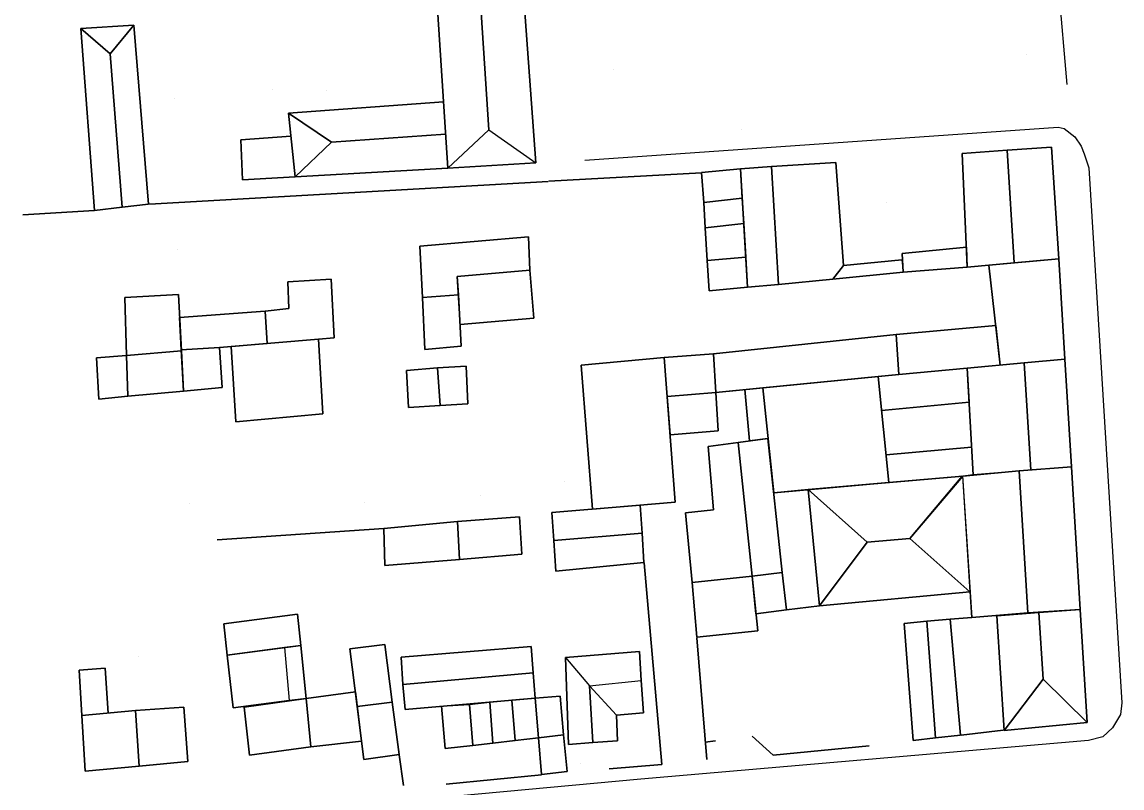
# Model space of a CAD drawing. Extents: x 526713 to 527247, y 149850 to 150411.
# Drawn here: x 526995.1 to 527112.8, y 150053.9 to 150135.9 of the extents above; entities that cross this region are included whole.
import ezdxf

# ---------------------------------------------------------------- set-up
doc = ezdxf.new("R2010")
doc.units = 0
doc.header["$LTSCALE"] = 10
doc.linetypes.add('CONTINU', pattern=[0])
for name, color, linetype in [('ARBRE', 3, 'CONTINU'), ('FACADE', 7, 'CONTINU'), ('MUR', 134, 'CONTINU'), ('TOIT', 1, 'CONTINU'), ('TROTTOIR', 5, 'CONTINU')]:
    doc.layers.add(name, color=color, linetype=linetype)

msp = doc.modelspace()

# ---------------------------------------------------------------- linework, layer by layer
at = {"layer": 'ARBRE'}
for p, q in [((527102.586, 150132.391, 144.34), (527102.586, 150132.391, 134.21382)), ((527058.354, 150130.841, 142.773), (527058.354, 150130.841, 134.190931)), ((527021.942, 150128.606, 142.614), (527021.942, 150128.606, 134.169789)), ((527027.689, 150128.55, 144.433), (527027.689, 150128.55, 134.172146)), ((527011.437, 150127.665, 140.418), (527011.437, 150127.665, 134.162979)), ((527072.124, 150124.369, 144.894), (527072.124, 150124.369, 134.266638)), ((527087.622, 150116.579, 137.569), (527087.622, 150116.579, 134.299706)), ((527011.724, 150111.519, 140.427), (527011.724, 150111.519, 134.134048)), ((527053.205, 150086.688, 146.276), (527053.205, 150086.688, 134.239621)), ((527044.22, 150085.2, 144.114), (527044.22, 150085.2, 134.214357)), ((527012.991, 150084.392, 142.329), (527012.991, 150084.392, 134.111322)), ((527031.812, 150084.422, 140.737), (527031.812, 150084.422, 134.172276)), ((527007.562, 150067.966, 140.041), (527007.562, 150067.966, 134.05267)), ((527054.909, 150056.529, 138.558), (527054.909, 150056.529, 134.17721))]:
    msp.add_line(p, q, dxfattribs=at)
at = {"layer": 'FACADE'}
for points in [[(527047.497, 150156.463, 143.377), (527050.084, 150120.806, 143.377), (527050.084, 150120.806, 134.163286), (527047.497, 150156.463, 134.247656)], [(527040.687, 150120.242, 143.377), (527038.361, 150155.963, 143.377), (527038.361, 150155.963, 134.242497), (527040.687, 150120.242, 134.157861)], [(527007.1, 150135.544, 139.312), (527001.402, 150135.181, 139.312), (527001.402, 150135.181, 134.17665), (527007.1, 150135.544, 134.17999)], [(527001.402, 150135.181, 139.312), (527002.858, 150115.704, 139.312), (527002.858, 150115.704, 134.130583), (527001.402, 150135.181, 134.17665)], [(527008.655, 150116.375, 139.312), (527007.1, 150135.544, 139.312), (527007.1, 150135.544, 134.17999), (527008.655, 150116.375, 134.134704)], [(527023.617, 150126.107, 139.413), (527040.225356, 150127.3316, 139.413), (527040.225356, 150127.3316, 134.174659), (527023.617, 150126.107, 134.164523)], [(527024.358, 150119.303, 139.413), (527023.617, 150126.107, 139.413), (527023.617, 150126.107, 134.164523), (527024.358, 150119.303, 134.148531)], [(527023.894, 150123.656, 137.066), (527018.518, 150123.244, 137.066), (527018.518, 150123.244, 134.155449), (527023.884048, 150123.654916, 134.15876)], [(527018.725, 150118.974, 138.834), (527018.518, 150123.244, 137.066), (527018.518, 150123.244, 134.155449), (527018.725, 150118.974, 134.145301)], [(527105.279, 150122.463, 141.525), (527106.061, 150110.542, 141.525), (527106.061, 150110.542, 134.338135), (527105.279, 150122.463, 134.333205)], [(527095.694, 150121.803, 141.491), (527096.25, 150109.647, 141.491), (527096.25, 150109.647, 134.318849), (527095.694, 150121.803, 134.314303)], [(527040.687, 150120.242, 139.413), (527024.358, 150119.303, 139.413), (527024.358, 150119.303, 134.148531), (527040.687, 150120.242, 134.157861)], [(527050.084, 150120.806, 143.377), (527040.687, 150120.242, 143.377), (527040.687, 150120.242, 134.157861), (527050.084, 150120.806, 134.163286)], [(527071.974, 150120.165, 137.007), (527067.821, 150119.78, 137.007), (527067.821, 150119.78, 134.259367), (527071.974, 150120.165, 134.267529)], [(527071.981, 150120.168, 137.561), (527072.754, 150107.477, 137.561), (527072.754, 150107.477, 134.272671), (527071.981, 150120.168, 134.267542)], [(527082.199, 150120.851, 136.421), (527083.02, 150109.821, 136.421), (527083.02, 150109.821, 134.292453), (527082.199, 150120.851, 134.287698)], [(527024.358, 150119.303, 138.834), (527018.725, 150118.974, 138.834), (527018.725, 150118.974, 134.145301), (527024.358, 150119.303, 134.148531)], [(527049.314, 150112.884, 138.533), (527037.691, 150111.863, 138.533), (527037.691, 150111.863, 134.201603), (527049.314, 150112.884, 134.224461)], [(527096.152893, 150111.77008, 136.873), (527089.281, 150111.086, 136.873), (527089.281, 150111.086, 134.304564), (527096.152893, 150111.77008, 134.318055)], [(527083.02, 150109.821, 136.421), (527089.258, 150110.414, 136.421), (527089.258, 150110.414, 134.304708), (527083.02, 150109.821, 134.292453)], [(527089.281, 150111.086, 136.873), (527089.388, 150109.096, 137.309), (527089.388, 150109.096, 134.30534), (527089.281, 150111.086, 134.304564)], [(527106.061, 150110.542, 141.525), (527106.679, 150099.793, 141.525), (527106.679, 150099.793, 134.342406), (527106.061, 150110.542, 134.338135)], [(527089.388, 150109.096, 137.309), (527096.25, 150109.647, 137.309), (527096.25, 150109.647, 134.318849), (527089.388, 150109.096, 134.30534)], [(527099.782046, 150099.155324, 141.39), (527098.560451, 150109.852946, 141.39), (527098.560451, 150109.852946, 134.323392), (527099.782046, 150099.155324, 134.328851)], [(527028.199, 150108.35, 137.066), (527023.573, 150108.051, 137.066), (527023.573, 150108.051, 134.174566), (527028.199, 150108.35, 134.183694)], [(527028.522, 150102.064, 139.119), (527028.199, 150108.35, 137.066), (527028.199, 150108.35, 134.183694), (527028.522, 150102.064, 134.186115)], [(527089.388, 150109.096, 136.823), (527081.878, 150108.346, 136.823), (527081.878, 150108.346, 134.290596), (527089.388, 150109.096, 134.30534)], [(527023.573, 150108.051, 137.066), (527023.669, 150105.221, 137.812), (527023.669, 150105.221, 134.175557), (527023.573, 150108.051, 134.174566)], [(527072.754, 150107.477, 137.418), (527068.619, 150107.089, 137.418), (527068.619, 150107.089, 134.264546), (527072.754, 150107.477, 134.272671)], [(527006.103, 150106.391, 136.848), (527011.848412, 150106.709518, 136.848), (527011.848412, 150106.709518, 134.163455), (527006.103, 150106.391, 134.140244)], [(527021.151, 150104.931, 140.787), (527011.977, 150104.238, 140.787), (527011.977, 150104.238, 134.152551), (527021.151, 150104.931, 134.170625)], [(527023.669, 150105.221, 137.812), (527021.151, 150104.931, 137.812), (527021.151, 150104.931, 134.170625), (527023.669, 150105.221, 134.175557)], [(527021.356, 150101.478, 142.027), (527021.151, 150104.931, 140.787), (527021.151, 150104.931, 134.170625), (527021.356, 150101.478, 134.17201)], [(527049.864, 150104.158, 138.097), (527041.983493, 150103.483677, 138.097), (527041.983493, 150103.483677, 134.212522), (527049.864, 150104.158, 134.228025)], [(527099.300362, 150103.37347, 140.301), (527088.654, 150102.414, 140.301), (527088.654, 150102.414, 134.305768), (527099.300362, 150103.37347, 134.326699)], [(527088.654, 150102.414, 136.79), (527069.106, 150100.373, 136.79), (527069.106, 150100.373, 134.267416), (527088.654, 150102.414, 134.305768)], [(527088.654, 150102.414, 140.301), (527088.922, 150098.153, 140.846), (527088.922, 150098.153, 134.307507), (527088.654, 150102.414, 134.305768)], [(527016.235, 150101.027, 142.027), (527021.356, 150101.478, 142.027), (527021.356, 150101.478, 134.17201), (527016.235, 150101.027, 134.161939)], [(527016.522, 150096.758, 140.469), (527016.235, 150101.027, 142.027), (527016.235, 150101.027, 134.161939), (527016.522, 150096.758, 134.153678)], [(527017.498, 150101.149, 139.874), (527026.855, 150101.935, 139.874), (527026.855, 150101.935, 134.182832), (527017.498, 150101.149, 134.16442)], [(527018.001, 150093.079, 137.938), (527017.498, 150101.149, 139.874), (527017.498, 150101.149, 134.16442), (527018.001, 150093.079, 134.149259)], [(527026.855, 150101.935, 139.119), (527028.522, 150102.064, 139.119), (527028.522, 150102.064, 134.186115), (527026.855, 150101.935, 134.182832)], [(527026.855, 150101.935, 139.874), (527027.295, 150093.942, 137.938), (527027.295, 150093.942, 134.18148), (527026.855, 150101.935, 134.182832)], [(527042.094, 150101.176, 138.432), (527038.211, 150100.818, 138.432), (527038.211, 150100.818, 134.205763), (527042.094, 150101.176, 134.213395)], [(527003.09, 150099.929, 138.298), (527006.28308, 150100.194247, 138.298), (527006.28308, 150100.194247, 134.129157), (527003.09, 150099.929, 134.118163)], [(527003.323, 150095.513, 136.991), (527003.09, 150099.929, 138.298), (527003.09, 150099.929, 134.118163), (527003.323, 150095.513, 134.10787)], [(527063.822, 150099.961, 138.072), (527054.939, 150099.152, 136.748), (527054.939, 150099.152, 134.239548), (527063.822, 150099.961, 134.25701)], [(527063.822, 150099.961, 137.594), (527069.106, 150100.373, 137.594), (527069.106, 150100.373, 134.267416), (527063.822, 150099.961, 134.25701)], [(527064.995, 150084.492, 138.072), (527063.822, 150099.961, 138.072), (527063.822, 150099.961, 134.25701), (527064.995, 150084.492, 134.263722)], [(527069.354, 150096.224, 139.706), (527069.106, 150100.373, 137.594), (527069.106, 150100.373, 134.267416), (527069.354, 150096.224, 134.269084)], [(527042.818, 150095.012, 137.259), (527042.624, 150099.055, 137.259), (527042.624, 150099.055, 134.21505), (527042.818, 150095.012, 134.21658)], [(527054.939, 150099.152, 136.748), (527056.141, 150083.743, 136.748), (527056.141, 150083.743, 134.246301), (527054.939, 150099.152, 134.239548)], [(527088.922, 150098.153, 140.846), (527096.227, 150098.824, 140.846), (527096.227, 150098.824, 134.321865), (527088.922, 150098.153, 134.307507)], [(527096.227, 150098.824, 141.273), (527096.889279, 150087.402452, 141.273), (527096.889279, 150087.402452, 134.326415), (527096.227, 150098.824, 134.321865)], [(527106.679, 150099.793, 141.994), (527107.39, 150088.28, 141.994), (527107.39, 150088.28, 134.347079), (527106.679, 150099.793, 134.342406)], [(527036.46, 150094.616, 137.628), (527036.242, 150098.574, 137.628), (527036.242, 150098.574, 134.202477), (527036.46, 150094.616, 134.204031)], [(527088.922, 150098.153, 138.147), (527069.354, 150096.224, 138.147), (527069.354, 150096.224, 134.269084), (527088.922, 150098.153, 134.307507)], [(527086.725294, 150097.93645, 139.882), (527074.365043, 150096.717985, 139.882), (527074.365043, 150096.717985, 134.278923), (527086.725294, 150097.93645, 134.303194)], [(527087.862, 150086.585, 139.882), (527086.725294, 150097.93645, 139.882), (527086.725294, 150097.93645, 134.303194), (527087.862, 150086.585, 134.308669)], [(527012.394, 150096.362, 137.929), (527006.45, 150095.812, 137.929), (527006.45, 150095.812, 134.118732), (527012.394, 150096.362, 134.139335)], [(527016.522, 150096.758, 140.469), (527012.394, 150096.362, 140.469), (527012.394, 150096.362, 134.139335), (527016.522, 150096.758, 134.153678)], [(527072.962167, 150091.034636, 137.133), (527072.468211, 150096.530997, 137.133), (527072.468211, 150096.530997, 134.275199), (527072.962167, 150091.034636, 134.277737)], [(527074.365043, 150096.717985, 139.882), (527075.542691, 150085.495499, 139.882), (527075.542691, 150085.495499, 134.284443), (527074.365043, 150096.717985, 134.278923)], [(527006.45, 150095.812, 136.991), (527003.323, 150095.513, 136.991), (527003.323, 150095.513, 134.10787), (527006.45, 150095.812, 134.118732)], [(527064.448844, 150091.694453, 137.787), (527064.138966, 150095.780993, 139.706), (527064.138966, 150095.780993, 134.258823), (527064.448844, 150091.694453, 134.260596)], [(527069.354, 150096.224, 139.706), (527069.588, 150092.132, 137.787), (527069.588, 150092.132, 134.270707), (527069.354, 150096.224, 134.269084)], [(527096.43852, 150095.176175, 137.577), (527087.112, 150094.279, 137.577), (527087.091745, 150094.276972, 134.304959), (527096.43852, 150095.176175, 134.323319)], [(527027.295, 150093.942, 137.938), (527018.001, 150093.079, 137.938), (527018.001, 150093.079, 134.149259), (527027.295, 150093.942, 134.18148)], [(527069.588, 150092.132, 137.787), (527064.448844, 150091.694453, 137.787), (527064.448844, 150091.694453, 134.260596), (527069.588, 150092.132, 134.270707)], [(527069.116, 150083.655, 138.508), (527068.524, 150090.458, 138.508), (527068.524, 150090.458, 134.269062), (527069.116, 150083.655, 134.272165)], [(527074.922, 150091.28, 138.834), (527076.459, 150076.956, 138.834), (527076.459, 150076.956, 134.288684), (527074.922, 150091.28, 134.281571)], [(527096.716322, 150090.385234, 137.577), (527087.566491, 150089.535928, 137.577), (527087.566491, 150089.535928, 134.307246), (527096.716322, 150090.385234, 134.325227)], [(527107.39, 150088.28, 143.477), (527108.317, 150072.993, 143.477), (527108.317, 150072.993, 134.35325), (527107.39, 150088.28, 134.347079)], [(527095.759, 150087.281, 139.882), (527079.236164, 150085.822144, 139.882), (527079.236164, 150085.822144, 134.291706), (527095.759, 150087.281, 134.324199)], [(527096.735, 150072.147, 142.958), (527095.759, 150087.281, 142.958), (527095.747, 150087.305, 134.324168), (527096.735, 150072.147, 134.330424)], [(527075.542691, 150085.495499, 139.882), (527087.862, 150086.585, 139.882), (527087.862, 150086.585, 134.308669), (527075.542691, 150085.495499, 134.284443)], [(527079.236164, 150085.822144, 138.558), (527075.542691, 150085.495499, 137.762), (527075.542691, 150085.495499, 134.284443), (527079.236164, 150085.822144, 134.291706)], [(527079.236164, 150085.822144, 139.882), (527080.456, 150073.401, 139.882), (527080.456, 150073.401, 134.29765), (527079.236164, 150085.822144, 134.291706)], [(527061.243019, 150084.174603, 137.209), (527051.802382, 150083.375977, 137.209), (527051.802382, 150083.375977, 134.237764), (527061.243019, 150084.174603, 134.256339)], [(527056.141, 150083.743, 136.748), (527064.995, 150084.492, 138.072), (527064.995, 150084.492, 134.263722), (527056.141, 150083.743, 134.246301)], [(527066.106, 150083.348, 137.703), (527069.116, 150083.655, 138.508), (527069.116, 150083.655, 134.272165), (527066.106, 150083.348, 134.266258)], [(527066.825, 150075.87, 137.703), (527066.106, 150083.348, 137.703), (527066.106, 150083.348, 134.266258), (527066.825, 150075.87, 134.264136)], [(527041.717, 150082.421, 138.633), (527033.837, 150081.673, 138.633), (527033.837, 150081.673, 134.171949), (527041.717, 150082.421, 134.199309)], [(527048.341, 150082.9, 138.013), (527041.717, 150082.421, 138.013), (527041.717, 150082.421, 134.199309), (527048.341, 150082.9, 134.221934)], [(527041.932, 150078.334, 137.577), (527041.717, 150082.421, 138.633), (527041.717, 150082.421, 134.199309), (527041.932, 150078.334, 134.189781)], [(527048.577, 150078.901, 136.932), (527048.341, 150082.9, 138.013), (527048.341, 150082.9, 134.221934), (527048.577, 150078.901, 134.212693)], [(527033.837, 150081.673, 138.633), (527033.924, 150077.688, 137.577), (527033.924, 150077.688, 134.162262), (527033.837, 150081.673, 134.171949)], [(527048.577, 150078.901, 136.932), (527041.932, 150078.334, 136.932), (527041.932, 150078.334, 134.189781), (527048.577, 150078.901, 134.212693)], [(527033.924, 150077.688, 137.577), (527041.932, 150078.334, 137.577), (527041.932, 150078.334, 134.189781), (527033.924, 150077.688, 134.162262)], [(527061.658, 150078.041, 137.234), (527052.244, 150077.103, 137.234), (527052.244, 150077.103, 134.220057), (527061.658, 150078.041, 134.252854)], [(527066.825, 150075.87, 137.703), (527073.235, 150076.557, 139.295), (527073.235, 150076.557, 134.282376), (527066.825, 150075.87, 134.264136)], [(527066.825, 150075.87, 139.295), (527073.235, 150076.557, 139.295), (527073.235, 150076.557, 134.282376), (527066.825, 150075.87, 134.264136)], [(527073.235, 150076.557, 139.295), (527076.459, 150076.956, 139.287), (527076.459, 150076.956, 134.288684), (527073.235, 150076.557, 134.282376)], [(527073.235, 150076.557, 139.295), (527073.83, 150070.695, 137.644), (527073.83, 150070.695, 134.273849), (527073.235, 150076.557, 134.282376)], [(527076.459, 150076.956, 139.287), (527076.923, 150072.966, 136.898), (527076.923, 150072.966, 134.289535), (527076.459, 150076.956, 134.288684)], [(527067.322, 150070.04, 137.644), (527066.825, 150075.87, 139.295), (527066.825, 150075.87, 134.264136), (527067.322, 150070.04, 134.25116)], [(527096.533, 150074.899, 139.882), (527080.456, 150073.401, 139.882), (527080.456, 150073.401, 134.29765), (527096.533, 150074.899, 134.329243)], [(527076.923, 150072.966, 136.898), (527073.643956, 150072.527923, 136.898), (527073.643956, 150072.527923, 134.276516), (527076.923, 150072.966, 134.289535)], [(527076.923, 150072.966, 137.762), (527080.456, 150073.401, 138.558), (527080.456, 150073.401, 134.29765), (527076.923, 150072.966, 134.289535)], [(527108.317, 150072.993, 142.304), (527109.061, 150060.91, 142.304), (527109.061, 150060.91, 134.35815), (527108.317, 150072.993, 134.35325)], [(527024.584, 150072.497, 137.787), (527016.714, 150071.445, 137.787), (527016.714, 150071.445, 134.090976), (527024.584, 150072.497, 134.119065)], [(527024.937, 150069.151, 138.709), (527024.584, 150072.497, 137.787), (527024.584, 150072.497, 134.119065), (527024.937, 150069.151, 134.111836)], [(527094.406, 150071.976, 139.513), (527095.521, 150059.533, 139.513), (527095.521, 150059.533, 134.316089), (527094.406, 150071.976, 134.325834)], [(527100.206, 150060.03, 142.304), (527099.403, 150072.302, 142.304), (527099.403, 150072.302, 134.335693), (527100.206, 150060.03, 134.332487)], [(527016.714, 150071.445, 137.787), (527017.061, 150068.121, 138.709), (527017.061, 150068.121, 134.083784), (527016.714, 150071.445, 134.090976)], [(527073.83, 150070.695, 137.644), (527067.322, 150070.04, 137.644), (527067.322, 150070.04, 134.25116), (527073.83, 150070.695, 134.273849)], [(527090.456, 150058.966, 139.53), (527089.501, 150071.508, 139.53), (527089.501, 150071.508, 134.316198), (527090.456, 150058.966, 134.298287)], [(527033.945, 150069.261, 136.94), (527030.206837, 150068.772115, 136.94), (527030.206837, 150068.772115, 134.127934), (527033.945, 150069.261, 134.141249)], [(527017.719, 150062.455, 140.502), (527017.055, 150068.098, 140.502), (527017.055, 150068.098, 134.083707), (527017.719, 150062.455, 134.071738)], [(527017.061, 150068.121, 138.709), (527024.937, 150069.151, 138.709), (527024.937, 150069.151, 134.111836), (527017.061, 150068.121, 134.083784)], [(527025.51, 150063.488, 141.734), (527024.937, 150069.137, 141.734), (527024.937, 150069.137, 134.111801), (527025.51, 150063.488, 134.099523)], [(527035.675, 150067.891, 141.424), (527049.601, 150069.049, 141.424), (527049.601, 150069.049, 134.19136), (527035.675, 150067.891, 134.143418)], [(527053.263, 150067.855, 141.768), (527061.187, 150068.49, 141.768), (527061.187, 150068.49, 134.227438), (527053.263, 150067.855, 134.200218)], [(527053.604, 150058.55, 141.768), (527053.263, 150067.855, 141.768), (527053.263, 150067.855, 134.200218), (527053.604, 150058.55, 134.178044)], [(527001.237, 150066.498, 137.033), (527004.021, 150066.703, 137.904), (527004.021, 150066.703, 134.038057), (527001.237, 150066.498, 134.028539)], [(527001.509, 150061.657, 137.033), (527001.237, 150066.498, 137.033), (527001.237, 150066.498, 134.028539), (527001.509, 150061.657, 134.017308)], [(527004.021, 150066.703, 137.904), (527004.345306, 150061.90881, 137.904), (527004.345306, 150061.90881, 134.027113), (527004.021, 150066.703, 134.038057)], [(527031.443, 150058.909, 139.186), (527030.782, 150064.183, 139.186), (527030.782, 150064.183, 134.118315), (527031.443, 150058.909, 134.107259)], [(527050.03, 150063.522, 141.986), (527036.1, 150062.297, 141.986), (527036.1, 150062.297, 134.130798), (527050.03, 150063.522, 134.178921)], [(527053.045, 150059.573, 137.778), (527052.699, 150063.729, 137.778), (527052.699, 150063.729, 134.188072), (527053.045, 150059.573, 134.178795)], [(527012.872, 150056.726, 139.052), (527012.448, 150062.561, 139.052), (527012.448, 150062.561, 134.054953), (527012.872, 150056.726, 134.041728)], [(527019.47, 150057.401, 139.295), (527018.889, 150062.552, 139.295), (527018.889, 150062.552, 134.075765), (527019.47, 150057.401, 134.064759)], [(527040.401, 150058.118, 138.281), (527039.985936, 150062.638728, 138.281), (527039.985936, 150062.638728, 134.144223), (527040.401, 150058.118, 134.134257)], [(527043.01, 150062.837, 140.896), (527043.341, 150058.452, 140.896), (527043.341, 150058.452, 134.144602), (527043.01, 150062.837, 134.154501)], [(527047.875, 150058.977, 140.896), (527047.52087, 150063.301348, 140.896), (527047.52087, 150063.301348, 134.170253), (527047.875, 150058.977, 134.160581)], [(527001.875, 150055.708, 138.952), (527001.509, 150061.657, 138.952), (527001.509, 150061.657, 134.017308), (527001.875, 150055.708, 134.00361)], [(527061.607, 150061.944, 142.036), (527058.726, 150061.675, 142.036), (527058.726, 150061.675, 134.202429), (527061.607, 150061.944, 134.212421)], [(527058.726, 150061.675, 142.036), (527058.83, 150058.945, 142.036), (527058.83, 150058.945, 134.195936), (527058.726, 150061.675, 134.202429)], [(527109.061, 150060.91, 142.304), (527100.206, 150060.03, 142.304), (527100.206, 150060.03, 134.332487), (527109.061, 150060.91, 134.35815)], [(527050.392187, 150059.259495, 136.865), (527053.045, 150059.573, 136.865), (527053.045, 150059.573, 134.178795), (527050.392187, 150059.259495, 134.16943)], [(527050.682, 150055.331, 136.865), (527050.392187, 150059.259495, 136.865), (527050.392187, 150059.259495, 134.16943), (527050.682, 150055.331, 134.16054)], [(527053.444, 150055.664, 136.865), (527053.045, 150059.573, 136.865), (527053.045, 150059.573, 134.178795), (527053.444, 150055.664, 134.170307)], [(527035.476, 150057.478, 136.94), (527031.691169, 150056.928904, 136.94), (527031.691169, 150056.928904, 134.103109), (527035.476, 150057.478, 134.116725)], [(527043.341, 150058.452, 138.281), (527040.401, 150058.118, 138.281), (527040.401, 150058.118, 134.134257), (527043.341, 150058.452, 134.144602)], [(527053.444, 150055.664, 136.865), (527050.682, 150055.331, 136.865), (527050.682, 150055.331, 134.16054), (527053.444, 150055.664, 134.170307)]]:
    msp.add_3dface(points, dxfattribs=at)
at = {"layer": 'FACADE', "invisible_edges": 8}
for points in [[(527100.536, 150122.143, 143.117), (527105.279, 150122.463, 141.525), (527105.279, 150122.463, 134.333205), (527100.536, 150122.143, 134.32385)], [(527100.536, 150122.143, 143.117), (527095.694, 150121.803, 141.491), (527095.694, 150121.803, 134.314303), (527100.536, 150122.143, 134.32385)], [(527075.299, 150120.391, 139.061), (527071.981, 150120.168, 137.561), (527071.981, 150120.168, 134.267542), (527075.299, 150120.391, 134.274086)], [(527072.172794, 150117.019145, 138.114), (527071.981, 150120.168, 137.007), (527071.981, 150120.168, 134.267542), (527072.172794, 150117.019145, 134.268814)], [(527075.299, 150120.391, 139.061), (527082.199, 150120.851, 136.421), (527082.199, 150120.851, 134.287698), (527075.299, 150120.391, 134.274086)], [(527068.054, 150116.555, 138.114), (527067.821, 150119.78, 137.007), (527067.821, 150119.78, 134.259367), (527068.054, 150116.555, 134.260743)], [(527005.826, 150116.043, 139.932), (527008.655, 150116.375, 139.312), (527008.655, 150116.375, 134.134704), (527005.826, 150116.043, 134.132682)], [(527068.054, 150116.555, 138.114), (527068.211, 150113.849, 137.133), (527068.211, 150113.849, 134.261821), (527068.054, 150116.555, 134.260743)], [(527072.172794, 150117.019145, 138.114), (527072.338986, 150114.290634, 137.133), (527072.338986, 150114.290634, 134.269917), (527072.172794, 150117.019145, 134.268814)], [(527005.826, 150116.043, 139.932), (527002.858, 150115.704, 139.312), (527002.858, 150115.704, 134.130583), (527005.826, 150116.043, 134.132682)], [(527072.556895, 150110.713029, 138.759), (527072.338986, 150114.290634, 137.133), (527072.338986, 150114.290634, 134.269917), (527072.556895, 150110.713029, 134.271363)], [(527049.448, 150109.308, 139.974), (527049.314, 150112.884, 138.533), (527049.314, 150112.884, 134.224461), (527049.448, 150109.308, 134.22574)], [(527068.428, 150110.344, 138.759), (527068.211, 150113.849, 137.133), (527068.211, 150113.849, 134.261821), (527068.428, 150110.344, 134.263245)], [(527037.95, 150106.402, 140.611), (527037.691, 150111.863, 138.533), (527037.691, 150111.863, 134.201603), (527037.95, 150106.402, 134.203664)], [(527072.556895, 150110.713029, 138.759), (527072.754, 150107.477, 137.418), (527072.754, 150107.477, 134.272671), (527072.556895, 150110.713029, 134.271363)], [(527101.276, 150110.095, 143.117), (527106.061, 150110.542, 141.525), (527106.061, 150110.542, 134.338135), (527101.276, 150110.095, 134.328732)], [(527049.448, 150109.308, 139.974), (527049.864, 150104.158, 138.097), (527049.864, 150104.158, 134.228025), (527049.448, 150109.308, 134.22574)], [(527068.428, 150110.344, 138.759), (527068.619, 150107.089, 137.418), (527068.619, 150107.089, 134.264546), (527068.428, 150110.344, 134.263245)], [(527101.276, 150110.095, 143.117), (527096.25, 150109.647, 141.491), (527096.25, 150109.647, 134.318849), (527101.276, 150110.095, 134.328732)], [(527041.801819, 150106.687402, 140.611), (527041.692, 150108.624, 139.974), (527041.692, 150108.624, 134.210487), (527041.801819, 150106.687402, 134.211254)], [(527076.054, 150107.795, 139.061), (527081.878, 150108.346, 136.823), (527081.878, 150108.346, 134.290596), (527076.054, 150107.795, 134.279153)], [(527076.054, 150107.795, 139.061), (527072.754, 150107.477, 137.561), (527072.754, 150107.477, 134.272671), (527076.054, 150107.795, 134.279153)], [(527006.283, 150100.197, 139.237), (527006.103, 150106.391, 136.848), (527006.103, 150106.391, 134.140244), (527006.283, 150100.197, 134.129161)], [(527012.165853, 150100.688992, 139.237), (527011.848412, 150106.709518, 136.848), (527011.848412, 150106.709518, 134.163455), (527012.165853, 150100.688992, 134.149421)], [(527037.95, 150106.402, 140.611), (527038.211, 150100.818, 138.432), (527038.211, 150100.818, 134.205763), (527037.95, 150106.402, 134.203664)], [(527041.801819, 150106.687402, 140.611), (527042.094, 150101.176, 138.432), (527042.094, 150101.176, 134.213395), (527041.801819, 150106.687402, 134.211254)], [(527012.16, 150100.8, 142.027), (527011.977, 150104.238, 140.787), (527011.977, 150104.238, 134.152551), (527012.16, 150100.8, 134.14968)], [(527006.283, 150100.197, 139.237), (527006.45, 150095.812, 137.929), (527006.45, 150095.812, 134.118732), (527006.283, 150100.197, 134.129161)], [(527012.16, 150100.8, 142.027), (527012.394, 150096.362, 140.469), (527012.394, 150096.362, 134.139335), (527012.16, 150100.8, 134.14968)], [(527039.585, 150098.856, 138.449), (527036.242, 150098.574, 137.628), (527036.242, 150098.574, 134.202477), (527039.585, 150098.856, 134.209054)], [(527039.585, 150098.856, 138.449), (527042.624, 150099.055, 137.259), (527042.624, 150099.055, 134.21505), (527039.585, 150098.856, 134.209054)], [(527102.343, 150099.394, 143.528), (527096.227, 150098.824, 141.273), (527096.227, 150098.824, 134.321865), (527102.343, 150099.394, 134.333884)], [(527102.343, 150099.394, 143.528), (527106.679, 150099.793, 141.994), (527106.679, 150099.793, 134.342406), (527102.343, 150099.394, 134.333884)], [(527039.84, 150094.816, 138.449), (527036.46, 150094.616, 137.628), (527036.46, 150094.616, 134.204031), (527039.84, 150094.816, 134.210705)], [(527039.84, 150094.816, 138.449), (527042.818, 150095.012, 137.259), (527042.818, 150095.012, 134.21658), (527039.84, 150094.816, 134.210705)], [(527071.743, 150090.882, 139.337), (527068.524, 150090.458, 138.508), (527068.524, 150090.458, 134.269062), (527071.743, 150090.882, 134.275352)], [(527071.743, 150090.882, 139.337), (527074.922, 150091.28, 138.834), (527074.922, 150091.28, 134.281571), (527071.743, 150090.882, 134.275352)], [(527101.807, 150087.822, 144.835), (527107.39, 150088.28, 143.477), (527107.39, 150088.28, 134.347079), (527101.807, 150087.822, 134.33609)], [(527101.807, 150087.822, 144.835), (527095.759, 150087.281, 142.958), (527095.759, 150087.281, 134.324199), (527101.807, 150087.822, 134.33609)], [(527052.02, 150080.384, 136.614), (527051.802382, 150083.375977, 137.209), (527051.802382, 150083.375977, 134.234321), (527052.02, 150080.384, 134.22754)], [(527061.477, 150081.166, 136.614), (527061.243019, 150084.174603, 137.209), (527061.243019, 150084.174603, 134.256339), (527061.477, 150081.166, 134.257656)], [(527061.477, 150081.166, 136.614), (527061.658, 150078.041, 137.234), (527061.658, 150078.041, 134.252854), (527061.477, 150081.166, 134.257656)], [(527052.02, 150080.384, 136.614), (527052.244, 150077.103, 137.234), (527052.244, 150077.103, 134.220057), (527052.02, 150080.384, 134.22754)], [(527102.742, 150072.653, 144.835), (527108.317, 150072.993, 143.477), (527108.317, 150072.993, 134.35325), (527102.742, 150072.653, 134.342243)], [(527091.937, 150071.75, 140.267), (527089.501, 150071.508, 139.53), (527089.501, 150071.508, 134.316198), (527091.937, 150071.75, 134.320981)], [(527091.937, 150071.75, 140.267), (527094.406, 150071.976, 139.513), (527094.406, 150071.976, 134.325834), (527091.937, 150071.75, 134.320981)], [(527102.742, 150072.653, 144.835), (527096.735, 150072.147, 142.958), (527096.735, 150072.147, 134.330424), (527102.742, 150072.653, 134.342243)], [(527034.729, 150063.086, 138.851), (527033.945, 150069.261, 136.94), (527033.945, 150069.261, 134.141249), (527034.729, 150063.086, 134.128338)], [(527023.201, 150068.924, 142.673), (527017.055, 150068.098, 140.502), (527017.055, 150068.098, 134.083707), (527023.201, 150068.924, 134.105653)], [(527023.201, 150068.924, 142.673), (527024.937, 150069.137, 141.734), (527024.937, 150069.137, 134.111801), (527023.201, 150068.924, 134.105653)], [(527030.97993, 150062.603746, 138.851), (527030.206837, 150068.772115, 136.94), (527030.206837, 150068.772115, 134.127934), (527030.97993, 150062.603746, 134.115004)], [(527049.803, 150066.207, 143.008), (527049.601, 150069.049, 141.424), (527049.601, 150069.049, 134.19136), (527049.803, 150066.207, 134.184904)], [(527061.364, 150065.381, 143.502), (527061.187, 150068.49, 141.768), (527061.187, 150068.49, 134.227438), (527061.364, 150065.381, 134.220233)], [(527035.863, 150064.974, 143.008), (527035.675, 150067.891, 141.424), (527035.675, 150067.891, 134.143418), (527035.863, 150064.974, 134.136729)], [(527049.803, 150066.207, 143.008), (527050.03, 150063.522, 141.986), (527050.03, 150063.522, 134.178921), (527049.803, 150066.207, 134.184904)], [(527035.863, 150064.974, 143.008), (527036.1, 150062.297, 141.986), (527036.1, 150062.297, 134.130798), (527035.863, 150064.974, 134.136729)], [(527061.364, 150065.381, 143.502), (527061.607, 150061.944, 142.036), (527061.607, 150061.944, 134.212421), (527061.364, 150065.381, 134.220233)], [(527023.716, 150063.256, 142.681), (527025.51, 150063.488, 141.734), (527025.51, 150063.488, 134.099523), (527023.716, 150063.256, 134.09314)], [(527025.51, 150063.488, 141.139), (527030.782, 150064.183, 139.186), (527030.782, 150064.183, 134.118315), (527025.51, 150063.488, 134.099523)], [(527050.03, 150063.522, 138.281), (527047.52087, 150063.301348, 138.281), (527047.52087, 150063.301348, 134.170253), (527050.03, 150063.522, 134.178921)], [(527050.03, 150063.522, 138.281), (527052.699, 150063.729, 137.778), (527052.699, 150063.729, 134.188072), (527050.03, 150063.522, 134.178921)], [(527007.276, 150062.169, 141.332), (527001.509, 150061.657, 138.952), (527001.509, 150061.657, 134.017308), (527007.276, 150062.169, 134.037243)], [(527007.276, 150062.169, 141.332), (527012.448, 150062.561, 139.052), (527012.448, 150062.561, 134.054953), (527007.276, 150062.169, 134.037243)], [(527023.716, 150063.256, 142.681), (527017.719, 150062.455, 140.502), (527017.719, 150062.455, 134.071738), (527023.716, 150063.256, 134.09314)], [(527030.97993, 150062.603746, 138.851), (527031.691169, 150056.928904, 136.94), (527031.691169, 150056.928904, 134.103109), (527030.97993, 150062.603746, 134.115004)], [(527034.729, 150063.086, 138.851), (527035.476, 150057.478, 136.94), (527035.476, 150057.478, 134.116725), (527034.729, 150063.086, 134.128338)], [(527026.014, 150058.297, 141.139), (527031.443, 150058.909, 139.186), (527031.443, 150058.909, 134.107259), (527026.014, 150058.297, 134.088168)], [(527045.487, 150058.687, 141.449), (527043.341, 150058.452, 140.896), (527043.341, 150058.452, 134.144602), (527045.487, 150058.687, 134.152131)], [(527045.487, 150058.687, 141.449), (527047.875, 150058.977, 140.896), (527047.875, 150058.977, 134.160581), (527045.487, 150058.687, 134.152131)], [(527050.388, 150059.259, 138.281), (527047.875, 150058.977, 138.281), (527047.875, 150058.977, 134.160581), (527050.388, 150059.259, 134.169415)], [(527050.388, 150059.259, 138.281), (527053.045, 150059.573, 137.778), (527053.045, 150059.573, 134.178795), (527050.388, 150059.259, 134.169415)], [(527056.178, 150058.774, 143.502), (527053.604, 150058.55, 141.768), (527053.604, 150058.55, 134.178044), (527056.178, 150058.774, 134.18693)], [(527056.178, 150058.774, 143.502), (527058.83, 150058.945, 142.036), (527058.83, 150058.945, 134.195936), (527056.178, 150058.774, 134.18693)], [(527092.866, 150059.257, 140.267), (527090.456, 150058.966, 139.53), (527090.456, 150058.966, 134.298287), (527092.866, 150059.257, 134.306811)], [(527092.866, 150059.257, 140.267), (527095.521, 150059.533, 139.513), (527095.521, 150059.533, 134.316089), (527092.866, 150059.257, 134.306811)], [(527026.014, 150058.297, 141.139), (527019.47, 150057.401, 139.295), (527019.47, 150057.401, 134.064759), (527026.014, 150058.297, 134.088168)], [(527007.66, 150056.221, 141.332), (527012.872, 150056.726, 139.052), (527012.872, 150056.726, 134.041728), (527007.66, 150056.221, 134.023606)], [(527007.66, 150056.221, 141.332), (527001.875, 150055.708, 138.952), (527001.875, 150055.708, 134.00361), (527007.66, 150056.221, 134.023606)]]:
    msp.add_3dface(points, dxfattribs=at)
at = {"layer": 'MUR'}
for points in [[(527051.414, 150118.789, 136.379), (527008.769, 150116.384, 136.379), (527008.769, 150116.384, 134.134775), (527051.414, 150118.789, 134.165126)], [(527067.807, 150119.718, 135.516), (527051.479, 150118.832, 135.516), (527051.479, 150118.832, 134.165103), (527067.807, 150119.718, 134.182902)], [(527002.868, 150115.696, 136.094), (526995.212, 150115.231, 136.094), (526995.212, 150115.231, 134.126134), (527002.868, 150115.696, 134.130568)], [(527015.998, 150080.442, 136.094), (527033.831, 150081.654, 136.094), (527033.831, 150081.654, 134.171882), (527015.998, 150080.442, 134.111167)], [(527063.585, 150056.393, 135.834), (527061.69, 150078.006, 135.834), (527061.69, 150078.006, 134.25287), (527063.585, 150056.393, 134.204933)], [(527096.735, 150072.147, 138.415), (527094.406, 150071.976, 138.415), (527094.406, 150071.976, 134.325834), (527096.735, 150072.147, 134.330424)], [(527067.329, 150069.977, 136.22), (527068.37, 150056.951, 136.22), (527068.37, 150056.951, 134.221807), (527067.329, 150069.977, 134.251025)], [(527100.095, 150060.072, 137.628), (527095.587, 150059.555, 137.628), (527095.587, 150059.555, 134.316358), (527100.095, 150060.072, 134.332233)], [(527068.223, 150058.791, 136.22), (527069.31, 150058.949, 136.22), (527069.31, 150058.949, 134.229845), (527068.223, 150058.791, 134.225934)], [(527073.231, 150059.437, 136.22), (527075.481, 150057.423, 136.22), (527075.481, 150057.423, 134.245989), (527073.231, 150059.437, 134.243749)], [(527075.481, 150057.423, 136.22), (527085.741, 150058.394, 136.22), (527085.741, 150058.394, 134.281605), (527075.481, 150057.423, 134.245989)], [(527035.938, 150054.143, 135.072), (527035.47, 150057.429, 135.072), (527035.47, 150057.429, 134.116583), (527035.938, 150054.143, 134.109877)], [(527063.585, 150056.393, 135.834), (527057.926, 150055.938, 135.834), (527057.926, 150055.938, 134.18549), (527063.585, 150056.393, 134.204933)], [(527050.685, 150055.317, 135.105), (527040.51, 150054.298, 135.105), (527040.51, 150054.298, 134.125053), (527050.685, 150055.317, 134.160515)]]:
    msp.add_3dface(points, dxfattribs=at)
at = {"layer": 'TOIT'}
for points in [[(527043.249, 150152.214, 144.877), (527045.051, 150124.323, 144.877), (527050.084, 150120.806, 143.377), (527047.497, 150156.463, 143.377)], [(527043.249, 150152.214, 144.877), (527038.361, 150155.963, 143.377), (527040.687, 150120.242, 143.377), (527045.051, 150124.323, 144.877)], [(527004.543, 150132.456, 139.932), (527001.402, 150135.181, 139.312), (527007.1, 150135.544, 139.312), (527004.543, 150132.456, 139.932)], [(527005.826, 150116.043, 139.932), (527002.858, 150115.704, 139.312), (527001.402, 150135.181, 139.312), (527004.543, 150132.456, 139.932)], [(527004.543, 150132.456, 139.932), (527007.1, 150135.544, 139.312), (527008.655, 150116.375, 139.312), (527005.826, 150116.043, 139.932)], [(527040.421, 150123.883, 140.536), (527028.221, 150123.023, 140.536), (527023.617, 150126.107, 139.413), (527040.225356, 150127.3316, 139.413)], [(527028.221, 150123.023, 140.536), (527024.358, 150119.303, 139.413), (527023.617, 150126.107, 139.413), (527028.221, 150123.023, 140.536)], [(527024.358, 150119.303, 138.834), (527018.725, 150118.974, 138.834), (527018.518, 150123.244, 137.066), (527023.894, 150123.656, 137.066)], [(527040.421, 150123.883, 140.536), (527040.687, 150120.242, 139.413), (527024.358, 150119.303, 139.413), (527028.221, 150123.023, 140.536)], [(527040.687, 150120.242, 143.377), (527045.051, 150124.323, 144.877), (527050.084, 150120.806, 143.377), (527040.687, 150120.242, 143.377)], [(527105.279, 150122.463, 141.525), (527106.061, 150110.542, 141.525), (527101.276, 150110.095, 143.117), (527100.536, 150122.143, 143.117)], [(527100.536, 150122.143, 143.117), (527101.276, 150110.095, 143.117), (527096.25, 150109.647, 141.491), (527095.694, 150121.803, 141.491)], [(527072.172794, 150117.019145, 138.114), (527068.054, 150116.555, 138.114), (527067.821, 150119.78, 137.007), (527071.981, 150120.168, 137.007)], [(527075.299, 150120.391, 139.061), (527076.054, 150107.795, 139.061), (527072.754, 150107.477, 137.561), (527071.981, 150120.168, 137.561)], [(527072.338986, 150114.290634, 137.133), (527068.211, 150113.849, 137.133), (527068.054, 150116.555, 138.114), (527072.172794, 150117.019145, 138.114)], [(527068.428, 150110.344, 138.759), (527068.211, 150113.849, 137.133), (527072.338986, 150114.290634, 137.133), (527072.556895, 150110.713029, 138.759)], [(527096.25, 150109.647, 137.309), (527089.388, 150109.096, 137.309), (527089.281, 150111.086, 136.873), (527096.152893, 150111.77008, 136.873)], [(527072.556895, 150110.713029, 138.759), (527072.754, 150107.477, 137.418), (527068.619, 150107.089, 137.418), (527068.428, 150110.344, 138.759)], [(527089.388, 150109.096, 136.823), (527081.878, 150108.346, 136.823), (527083.02, 150109.821, 136.421), (527089.258, 150110.414, 136.421)], [(527106.061, 150110.542, 141.525), (527106.679, 150099.793, 141.525), (527099.782046, 150099.155324, 141.39), (527098.560451, 150109.852946, 141.39)], [(527041.983493, 150103.483677, 138.097), (527041.692, 150108.624, 139.974), (527049.448, 150109.308, 139.974), (527049.864, 150104.158, 138.097)], [(527012.165853, 150100.688992, 139.237), (527006.283, 150100.197, 139.237), (527006.103, 150106.391, 136.848), (527011.848412, 150106.709518, 136.848)], [(527042.094, 150101.176, 138.432), (527038.211, 150100.818, 138.432), (527037.95, 150106.402, 140.611), (527041.801819, 150106.687402, 140.611)], [(527016.235, 150101.027, 142.027), (527016.522, 150096.758, 140.469), (527012.394, 150096.362, 140.469), (527012.16, 150100.8, 142.027)], [(527027.295, 150093.942, 137.938), (527018.001, 150093.079, 137.938), (527017.498, 150101.149, 139.874), (527026.855, 150101.935, 139.874)], [(527006.28308, 150100.194247, 138.298), (527006.45, 150095.812, 136.991), (527003.323, 150095.513, 136.991), (527003.09, 150099.929, 138.298)], [(527006.283, 150100.197, 139.237), (527012.165853, 150100.688992, 139.237), (527012.394, 150096.362, 137.929), (527006.45, 150095.812, 137.929)], [(527063.822, 150099.961, 138.072), (527064.995, 150084.492, 138.072), (527056.141, 150083.743, 136.748), (527054.939, 150099.152, 136.748)], [(527069.354, 150096.224, 139.706), (527064.138966, 150095.780993, 139.706), (527063.822, 150099.961, 137.594), (527069.106, 150100.373, 137.594)], [(527039.585, 150098.856, 138.449), (527039.84, 150094.816, 138.449), (527036.46, 150094.616, 137.628), (527036.242, 150098.574, 137.628)], [(527039.585, 150098.856, 138.449), (527042.624, 150099.055, 137.259), (527042.818, 150095.012, 137.259), (527039.84, 150094.816, 138.449)], [(527103.056, 150087.907, 143.528), (527096.889279, 150087.402452, 141.273), (527096.227, 150098.824, 141.273), (527102.343, 150099.394, 143.528)], [(527103.056, 150087.907, 143.528), (527102.343, 150099.394, 143.528), (527106.679, 150099.793, 141.994), (527107.39, 150088.28, 141.994)], [(527074.922, 150091.28, 138.147), (527072.962167, 150091.034636, 137.133), (527072.468211, 150096.530997, 137.133), (527074.365043, 150096.717985, 138.147)], [(527064.138966, 150095.780993, 139.706), (527069.354, 150096.224, 139.706), (527069.588, 150092.132, 137.787), (527064.448844, 150091.694453, 137.787)], [(527071.743, 150090.882, 139.337), (527074.922, 150091.28, 138.834), (527076.459, 150076.956, 138.834), (527073.235, 150076.557, 139.295)], [(527101.807, 150087.822, 144.835), (527107.39, 150088.28, 143.477), (527108.317, 150072.993, 143.477), (527102.742, 150072.653, 144.835)], [(527090.094, 150080.594, 142.673), (527085.539, 150080.185, 142.673), (527079.236164, 150085.822144, 139.882), (527095.759, 150087.281, 139.882)], [(527090.094, 150080.594, 142.673), (527095.747, 150087.305, 139.882), (527096.533, 150074.899, 139.882), (527090.094, 150080.594, 142.673)], [(527101.807, 150087.822, 144.835), (527102.742, 150072.653, 144.835), (527096.735, 150072.147, 142.958), (527095.759, 150087.281, 142.958)], [(527079.236164, 150085.822144, 138.558), (527080.456, 150073.401, 138.558), (527076.923, 150072.966, 137.762), (527075.542691, 150085.495499, 137.762)], [(527085.539, 150080.185, 142.673), (527080.456, 150073.401, 139.882), (527079.236164, 150085.822144, 139.882), (527085.539, 150080.185, 142.673)], [(527061.477, 150081.166, 136.614), (527052.02, 150080.384, 136.614), (527051.802382, 150083.375977, 137.209), (527061.243019, 150084.174603, 137.209)], [(527041.932, 150078.334, 137.577), (527033.924, 150077.688, 137.577), (527033.837, 150081.673, 138.633), (527041.717, 150082.421, 138.633)], [(527041.932, 150078.334, 136.932), (527041.717, 150082.421, 138.013), (527048.341, 150082.9, 138.013), (527048.577, 150078.901, 136.932)], [(527061.477, 150081.166, 136.614), (527061.658, 150078.041, 137.234), (527052.244, 150077.103, 137.234), (527052.02, 150080.384, 136.614)], [(527096.533, 150074.899, 139.882), (527080.456, 150073.401, 139.882), (527085.539, 150080.185, 142.673), (527090.094, 150080.594, 142.673)], [(527073.235, 150076.557, 139.295), (527073.83, 150070.695, 137.644), (527067.322, 150070.04, 137.644), (527066.825, 150075.87, 139.295)], [(527073.235, 150076.557, 139.295), (527076.459, 150076.956, 139.287), (527076.923, 150072.966, 136.898), (527073.643956, 150072.527923, 136.898)], [(527104.382, 150065.531, 143.88), (527103.909, 150072.683, 143.88), (527108.317, 150072.993, 142.304), (527109.061, 150060.91, 142.304)], [(527024.937, 150069.151, 138.709), (527017.061, 150068.121, 138.709), (527016.714, 150071.445, 137.787), (527024.584, 150072.497, 137.787)], [(527091.937, 150071.75, 140.267), (527089.501, 150071.508, 139.53), (527090.456, 150058.966, 139.53), (527092.866, 150059.257, 140.267)], [(527091.937, 150071.75, 140.267), (527092.866, 150059.257, 140.267), (527095.521, 150059.533, 139.513), (527094.406, 150071.976, 139.513)], [(527104.382, 150065.531, 143.88), (527100.206, 150060.03, 142.304), (527099.403, 150072.302, 142.304), (527103.909, 150072.683, 143.88)], [(527030.97993, 150062.603746, 138.851), (527030.206837, 150068.772115, 136.94), (527033.945, 150069.261, 136.94), (527034.729, 150063.086, 138.851)], [(527023.201, 150068.924, 142.673), (527023.716, 150063.256, 142.681), (527017.719, 150062.455, 140.502), (527017.055, 150068.098, 140.502)], [(527023.201, 150068.924, 142.673), (527023.716, 150063.256, 142.681), (527025.51, 150063.488, 141.734), (527024.937, 150069.137, 141.734)], [(527035.863, 150064.974, 143.008), (527035.675, 150067.891, 141.424), (527049.601, 150069.049, 141.424), (527049.803, 150066.207, 143.008)], [(527061.364, 150065.381, 143.502), (527061.187, 150068.49, 141.768), (527053.263, 150067.855, 141.768), (527055.85, 150064.841, 143.502)], [(527053.263, 150067.855, 141.768), (527055.85, 150064.841, 143.502), (527056.178, 150058.774, 143.502), (527053.604, 150058.55, 141.768)], [(527001.509, 150061.657, 137.033), (527001.237, 150066.498, 137.033), (527004.021, 150066.703, 137.904), (527004.345306, 150061.90881, 137.904)], [(527049.803, 150066.207, 143.008), (527050.03, 150063.522, 141.986), (527036.1, 150062.297, 141.986), (527035.863, 150064.974, 143.008)], [(527058.726, 150061.675, 142.036), (527055.85, 150064.841, 143.502), (527061.364, 150065.381, 143.502), (527061.607, 150061.944, 142.036)], [(527104.382, 150065.531, 143.88), (527109.061, 150060.91, 142.304), (527100.206, 150060.03, 142.304), (527104.382, 150065.531, 143.88)], [(527025.51, 150063.488, 141.139), (527026.014, 150058.297, 141.139), (527019.47, 150057.401, 139.295), (527018.889, 150062.552, 139.295)], [(527025.51, 150063.488, 141.139), (527030.782, 150064.183, 139.186), (527031.443, 150058.909, 139.186), (527026.014, 150058.297, 141.139)], [(527047.875, 150058.977, 138.281), (527047.52087, 150063.301348, 138.281), (527050.03, 150063.522, 138.281), (527050.388, 150059.259, 138.281)], [(527050.03, 150063.522, 138.281), (527052.699, 150063.729, 137.778), (527053.045, 150059.573, 137.778), (527050.388, 150059.259, 138.281)], [(527007.66, 150056.221, 141.332), (527001.875, 150055.708, 138.952), (527001.509, 150061.657, 138.952), (527007.276, 150062.169, 141.332)], [(527007.66, 150056.221, 141.332), (527007.276, 150062.169, 141.332), (527012.448, 150062.561, 139.052), (527012.872, 150056.726, 139.052)], [(527030.97993, 150062.603746, 138.851), (527034.729, 150063.086, 138.851), (527035.476, 150057.478, 136.94), (527031.691169, 150056.928904, 136.94)], [(527043.341, 150058.452, 138.281), (527040.401, 150058.118, 138.281), (527039.985936, 150062.638728, 138.281), (527043.01, 150062.837, 138.281)], [(527045.487, 150058.687, 141.449), (527043.341, 150058.452, 140.896), (527043.01, 150062.837, 140.896), (527045.174055, 150063.09497, 141.449)], [(527047.52087, 150063.301348, 140.896), (527047.875, 150058.977, 140.896), (527045.487, 150058.687, 141.449), (527045.174055, 150063.09497, 141.449)], [(527050.392187, 150059.259495, 136.865), (527053.045, 150059.573, 136.865), (527053.444, 150055.664, 136.865), (527050.682, 150055.331, 136.865)]]:
    msp.add_3dface(points, dxfattribs=at)
for points, invisible_edges in [([(527076.054, 150107.795, 139.061), (527075.299, 150120.391, 139.061), (527082.199, 150120.851, 136.421)], 8), ([(527082.199, 150120.851, 136.421), (527083.02, 150109.821, 136.421), (527081.878, 150108.346, 136.823), (527076.054, 150107.795, 139.061)], 8), ([(527037.691, 150111.863, 138.533), (527049.314, 150112.884, 138.533), (527049.448, 150109.308, 139.974), (527041.692, 150108.624, 139.974)], 8), ([(527041.692, 150108.624, 139.974), (527041.801819, 150106.687402, 140.611), (527037.95, 150106.402, 140.611), (527037.691, 150111.863, 138.533)], 8), ([(527023.669, 150105.221, 137.812), (527023.573, 150108.051, 137.066), (527028.199, 150108.35, 137.066), (527028.522, 150102.064, 139.119)], 8), ([(527016.235, 150101.027, 142.027), (527012.16, 150100.8, 142.027), (527011.977, 150104.238, 140.787), (527021.151, 150104.931, 140.787)], 8), ([(527021.151, 150104.931, 140.787), (527021.356, 150101.478, 142.027), (527016.235, 150101.027, 142.027)], 8), ([(527026.855, 150101.935, 139.119), (527021.356, 150101.478, 139.119), (527021.151, 150104.931, 137.812), (527023.669, 150105.221, 137.812)], 8), ([(527028.522, 150102.064, 139.119), (527026.855, 150101.935, 139.119), (527023.669, 150105.221, 137.812)], 14), ([(527088.654, 150102.414, 140.301), (527099.300362, 150103.37347, 140.301), (527099.763, 150099.155, 140.846)], 8), ([(527074.365043, 150096.717985, 138.147), (527069.354, 150096.224, 138.147), (527069.106, 150100.373, 136.79), (527088.654, 150102.414, 136.79)], 8), ([(527088.654, 150102.414, 136.79), (527088.922, 150098.153, 138.147), (527086.725294, 150097.93645, 138.147), (527074.365043, 150096.717985, 138.147)], 8), ([(527099.782046, 150099.155324, 140.846), (527096.227, 150098.824, 140.846), (527088.922, 150098.153, 140.846), (527088.654, 150102.414, 140.301)], 8), ([(527088.922, 150098.153, 138.373), (527096.227, 150098.824, 138.373), (527096.43852, 150095.176175, 137.577)], 8), ([(527079.236164, 150085.822144, 139.882), (527075.542691, 150085.495499, 139.882), (527074.365043, 150096.717985, 139.882), (527086.725294, 150097.93645, 139.882)], 8), ([(527086.725294, 150097.93645, 139.882), (527087.862, 150086.585, 139.882), (527079.236164, 150085.822144, 139.882)], 8), ([(527096.43852, 150095.176175, 137.577), (527087.112, 150094.279, 137.577), (527086.725294, 150097.93645, 138.373), (527088.922, 150098.153, 138.373)], 8), ([(527069.116, 150083.655, 138.508), (527068.524, 150090.458, 138.508), (527071.743, 150090.882, 139.337), (527073.235, 150076.557, 139.337)], 8), ([(527087.566491, 150089.535928, 137.577), (527096.716322, 150090.385234, 137.577), (527096.889279, 150087.402452, 137.577)], 8), ([(527096.889279, 150087.402452, 137.577), (527095.759, 150087.281, 137.577), (527087.862, 150086.585, 137.577), (527087.566491, 150089.535928, 137.577)], 8), ([(527073.235, 150076.557, 139.295), (527066.825, 150075.87, 137.703), (527066.106, 150083.348, 137.703), (527069.116, 150083.655, 138.508)], 8), ([(527058.726, 150061.675, 142.036), (527058.83, 150058.945, 142.036), (527056.178, 150058.774, 143.502), (527055.85, 150064.841, 143.502)], 8)]:
    msp.add_3dface(points, dxfattribs=dict(at, invisible_edges=invisible_edges))
at = {"layer": 'TROTTOIR'}
for points in [[(527013.25, 150327.218, 134.066), (527059.742, 150306.795, 134.032), (527083.03, 150296.58, 134.233), (527086.023, 150294.158, 134.233), (527088.543, 150291.549, 134.233), (527090.829, 150288.555, 134.233), (527092.989, 150284.424, 134.233), (527094.017, 150279.274, 134.15), (527094.406, 150275.658, 134.024), (527098.67, 150240.847, 134.024), (527101.702, 150206.934, 134.292), (527104.141, 150169.751, 134.376), (527106.001, 150139.475, 134.2), (527106.886, 150129.186, 134.208)], [(527055.334, 150121.068, 134.25), (527105.984, 150124.616, 134.334), (527106.619, 150124.472, 134.334), (527107.765, 150123.572, 134.334), (527108.419, 150122.584, 134.334), (527108.775, 150121.776, 134.326), (527109.241, 150120.269, 134.259), (527112.805, 150062.993, 134.334), (527112.646, 150061.745, 134.334), (527111.776, 150060.325, 134.351), (527110.767, 150059.355, 134.351), (527109.214, 150058.981, 134.359), (527061.329, 150054.849, 134.208), (527000.221, 150049.208, 133.982), (526935.231, 150043.498, 133.747), (526855.865, 150036.345, 133.345), (526827.596, 150033.745, 133.119), (526826.73, 150034.008, 133.119), (526825.778, 150034.763, 133.127), (526825.117, 150035.785, 133.127), (526824.718, 150036.993, 133.127)]]:
    msp.add_polyline3d(points, dxfattribs=at)

doc.saveas('drawing.dxf')
